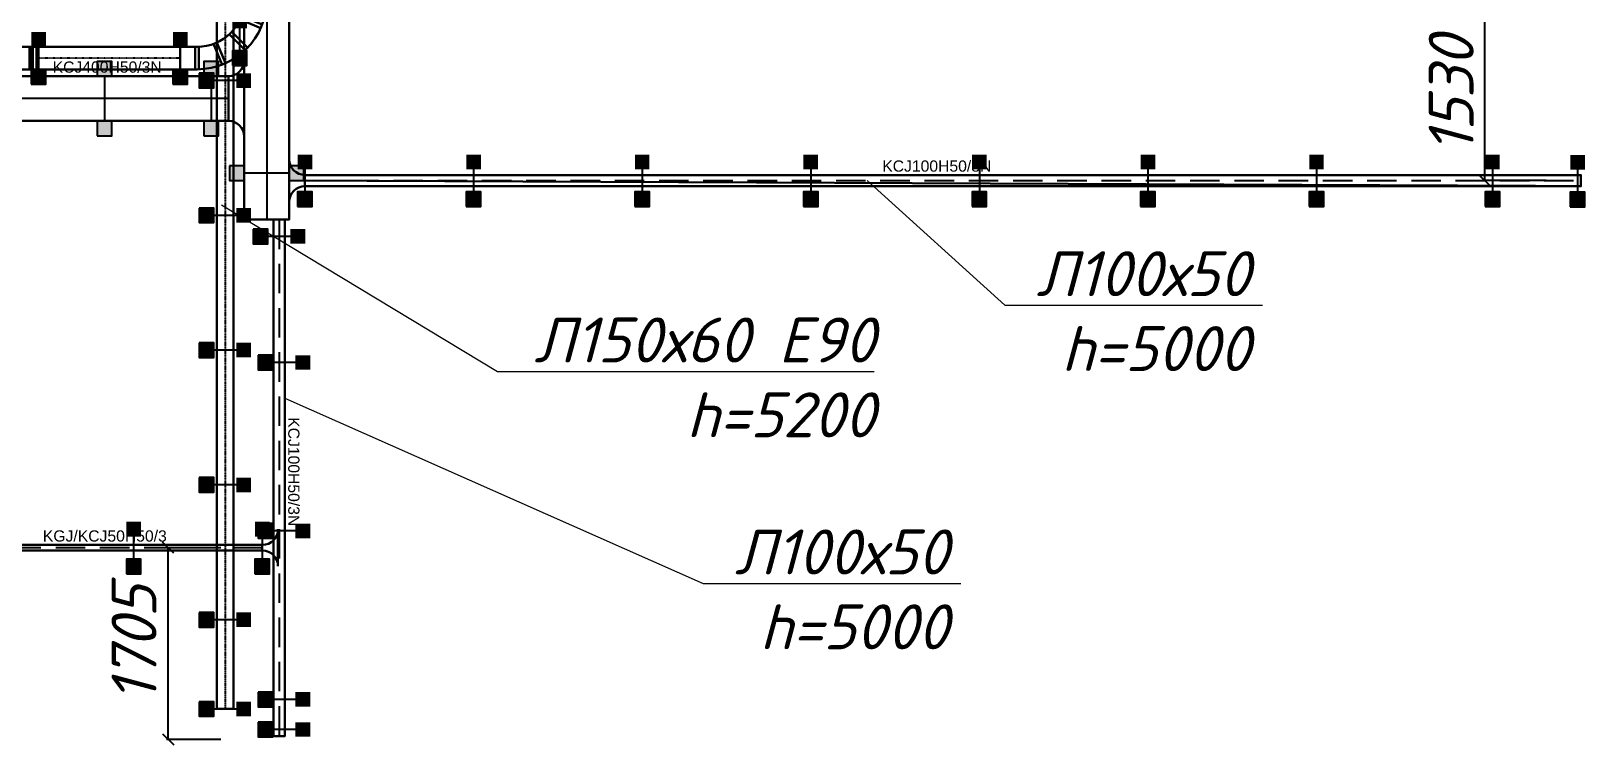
# Model space of a CAD drawing. Extents: x 221643 to 289394, y 86804 to 109436.
# Drawn here: x 251182 to 252565, y 100407 to 101043 of the extents above; entities that cross this region are included whole.
import ezdxf
from ezdxf import colors
from ezdxf.entities.mleader import LeaderData, LeaderLine
from ezdxf.math import Vec2, Vec3

# ---------------------------------------------------------------- set-up
doc = ezdxf.new("R2010")
doc.units = 0
doc.linetypes.add('DASHED2', pattern=[0.375, 0.25, -0.125])
doc.linetypes.add('DOT2', pattern=[0.125, 0, -0.125])
doc.layers.get('Defpoints').update_dxf_attribs({"color": 140})
doc.layers.add('BAKS_opis', color=7, linetype='Continuous')
doc.layers.add("E_Прив'язки", color=24, linetype='Continuous')
for name, color, linetype, lineweight in [('E_Ка6ельрости', 102, 'Continuous', 30), ('E_Лотки', 5, 'Continuous', 30), ('E_Лотки_аварійні', 1, 'Continuous', 30), ('E_Позначення', 7, 'Continuous', 15)]:
    doc.layers.add(name, color=color, linetype=linetype, lineweight=lineweight)
doc.layers.add('E_Лотки_опори_опуски', color=2, linetype='Continuous', plot=False)
doc.styles.add('GOST 2.304', font='isocpeui.ttf')
doc.styles.add('ROMANS', font='ROMANS')
doc.styles.get("Standard").update_dxf_attribs({"font": 'arial.ttf'})
doc.styles.add('ГОСТ 2.304', font='isocpeui.ttf')
doc.dimstyles.new('ISO-25', dxfattribs={"dimtxt": 2.5, "dimasz": 2.5, "dimexe": 1.25, "dimexo": 0.625, "dimtad": 1, "dimtxsty": 'Standard', "dimcen": 2.5, "dimadec": 0, "dimazin": 0, "dimtfac": 1, "dimtmove": 0, "dimatfit": 3, "dimfxl": 1, "dimarcsym": 0})

# ---------------------------------------------------------------- blocks, each defined once
blk = doc.blocks.new('A$C78E166E7')
at = {"linetype": 'Continuous'}
for p, q in [((680, 140), (0, 140)), ((540, 0), (140, 0))]:
    blk.add_line(p, q, dxfattribs=at)
for centre, start, end in [((0, 0), 0, 90), ((680, 0), 90, 180)]:
    blk.add_arc(centre, 140, start, end, dxfattribs=at)
blk = doc.blocks.new('TKD___400')
at = {"xscale": 0.1, "yscale": 0.1, "zscale": 0.1}
blk.add_blockref('A$C78E166E7', (-34, -14), dxfattribs=at)
at = {"style": 'ROMANS', "flags": 9}
for tag, p in [('SYMBOL', (4.9, 15)), ('ID', (4.9, 14.7)), ('NAME', (4.9, 14.4)), ('TYP', (4.9, 14)), ('LENGTH', (4.9, 13.7)), ('ATT_1', (4.9, 13.4)), ('ATT_2', (4.9, 13)), ('ATT_3', (4.9, 12.7)), ('ATT_4', (4.9, 12.3)), ('ATT_5', (4.9, 11.9)), ('LUSTRO', (4.9, 11.6)), ('P1', (4.9, 11.2)), ('P2', (4.9, 10.9)), ('AN', (4.9, 10.6))]:
    blk.add_attdef(tag, p, '', height=0.3, dxfattribs=at)
blk = doc.blocks.new('A$C3C5B6495')
at = {"linetype": 'Continuous'}
for p, q in [((0, 33), (0, 0)), ((14, 19), (14, 14))]:
    blk.add_line(p, q, dxfattribs=at)
for centre, start, end in [((14, 33), 180, 270), ((14, 0), 90, 180)]:
    blk.add_arc(centre, 14, start, end, dxfattribs=at)
blk = doc.blocks.new('TKD___50')
blk.add_blockref('A$C3C5B6495', (0, -16.5))
blk = doc.blocks.new('_None')
blk = doc.blocks.new('_Oblique')
at = {"color": 0, "linetype": 'ByBlock', "lineweight": -2}
blk.add_line((-0.5, -0.5), (0.5, 0.5), dxfattribs=at)
blk = doc.blocks.new('*D409')
at = {"layer": 'Defpoints', "color": 0, "transparency": 16777216}
for p in [(252475.9, 101062.9), (252530.5, 101062.9), (252530.5, 100909.8)]:
    blk.add_point(p, dxfattribs=at)
at = {"layer": "E_Прив'язки", "color": 0, "lineweight": -2, "transparency": 16777216}
for p, q in [((252530.5, 101062.9), (252474.7, 101062.9)), ((252475.9, 100909.8), (252475.9, 101062.9)), ((252530.5, 100909.8), (252474.7, 100909.8))]:
    blk.add_line(p, q, dxfattribs=at)
at = {"layer": "E_Прив'язки", "color": 0, "lineweight": -2, "transparency": 16777216, "xscale": 10, "yscale": 10, "zscale": 10}
for p, rotation in [((252475.9, 101062.9), 90), ((252475.9, 100909.8), 270)]:
    blk.add_blockref('_Oblique', p, dxfattribs=dict(at, rotation=rotation))
at = {"layer": "E_Прив'язки", "color": 0, "transparency": 16777216, "insert": (252445.9, 100986.4), "char_height": 40, "attachment_point": 5, "rotation": 90, "style": 'GOST 2.304', "bg_fill": 3, "box_fill_scale": 1.1, "bg_fill_color": 256, "bg_fill_true_color": 13158600, "bg_fill_transparency": 0}
blk.add_mtext('1530', dxfattribs=at)
blk = doc.blocks.new('*D411')
at = {"layer": 'Defpoints', "color": 0, "transparency": 16777216}
for p in [(251304.3, 100583), (251351.2, 100583), (251351.2, 100412.4)]:
    blk.add_point(p, dxfattribs=at)
at = {"layer": "E_Прив'язки", "color": 0, "lineweight": -2, "transparency": 16777216}
for p, q in [((251351.2, 100583), (251303, 100583)), ((251304.3, 100412.4), (251304.3, 100583)), ((251351.2, 100412.4), (251303, 100412.4))]:
    blk.add_line(p, q, dxfattribs=at)
at = {"layer": "E_Прив'язки", "color": 0, "lineweight": -2, "transparency": 16777216, "xscale": 10, "yscale": 10, "zscale": 10}
for p, rotation in [((251304.3, 100583), 90), ((251304.3, 100412.4), 270)]:
    blk.add_blockref('_Oblique', p, dxfattribs=dict(at, rotation=rotation))
at = {"layer": "E_Прив'язки", "color": 0, "transparency": 16777216, "insert": (251274, 100497.7), "char_height": 40, "attachment_point": 5, "rotation": 90, "style": 'GOST 2.304', "bg_fill": 3, "box_fill_scale": 1.1, "bg_fill_color": 256, "bg_fill_true_color": 13158600, "bg_fill_transparency": 0}
blk.add_mtext('1705', dxfattribs=at)
blk = doc.blocks.new('BAKS_1653')
at = {"layer": 'BAKS_opis', "color": 105, "linetype": 'DASHED2'}
blk.add_line((0, 0), (0, -3799.5), dxfattribs=at)
at = {"layer": 'E_Лотки_аварійні'}
for points in [[(-7.5, 0), (-7.5, -3799.5), (7.5, -3799.5), (7.5, 0)], [(-7.5, 0), (-7.5, -3799.5), (-7.5, -3799.5), (-7.5, 0)], [(7.5, 0), (7.5, -3799.5), (-7.5, -3799.5), (-7.5, 0)], [(7.5, 0), (7.5, -3799.5), (7.5, -3799.5), (7.5, 0)]]:
    blk.add_3dface(points, dxfattribs=at)
at = {"flags": 1}
for tag, p in [('LENGTH', (0, 0)), ('ID', (7.5, 0)), ('ATT_1', (0, -3799.5)), ('ATT_2', (0, -3799.5)), ('ATT_3', (0, -3799.5)), ('ATT_4', (0, -3799.5)), ('ATT_5', (0, -3799.5)), ('AN', (0, -3799.5)), ('TYP', (0, -3799.5)), ('NAME', (0, -3799.5)), ('P1X', (0, -3799.5)), ('P2X', (0, -3799.5)), ('P1Y', (0, -3799.5)), ('P2Y', (0, -3799.5)), ('LUSTRO', (0, -3799.5))]:
    blk.add_attdef(tag, p, '', height=2.5, dxfattribs=at)
at = {"layer": 'BAKS_opis'}
blk.add_attdef('SYMBOL', (10.5, -1805.3), '', height=10, rotation=270, dxfattribs=at)
blk = doc.blocks.new('podpora_200')
for points in [[(-6.5, 10), (0, 10), (6.5, 10), (6.5, 23.1), (-6.5, 23.1)], [(-6.5, -23.1), (6.5, -23.1), (6.5, -10), (-6.5, -10)]]:
    blk.add_hatch(color=256).paths.add_polyline_path(points)
blk.add_line((0, 10), (0, -10))
blk.add_lwpolyline([(-6.5, -23.1), (6.5, -23.1), (6.5, -10), (-6.5, -10)], close=True)
at = {"style": 'ROMANS', "flags": 9}
for tag, p in [('SYMBOL', (3.3, 14.9)), ('TYP', (3.3, 13.9)), ('ID', (3.3, 14.5)), ('NAME', (3.3, 14.2)), ('LENGTH', (3.3, 13.6)), ('ATT_1', (3.3, 13.2)), ('ATT_2', (3.3, 12.9)), ('ATT_3', (3.3, 12.5)), ('ATT_4', (3.3, 12.2)), ('ATT_5', (3.3, 11.8)), ('AN', (3.3, 10.8)), ('ELEM', (3.3, 10.5)), ('P1', (3.3, 11.4)), ('P2', (3.3, 11.1))]:
    blk.add_attdef(tag, p, '', height=0.3, dxfattribs=at)
blk = doc.blocks.new('A$C78AA5B71')
at = {"linetype": 'Continuous'}
for p, q in [((445, 532), (368, 716)), ((474, 544), (398, 729)), ((604, 570), (604, 770)), ((770, 770), (620, 770)), ((636, 570), (636, 770)), ((312, 435), (170, 577)), ((335, 458), (193, 600)), ((620, 570), (770, 570)), ((226, 296), (41, 372)), ((238, 325), (54, 402)), ((200, 166), (0, 166)), ((0, 0), (0, 150)), ((200, 150), (200, 0)), ((200, 134), (0, 134))]:
    blk.add_line(p, q, dxfattribs=at)
for radius in [620, 420]:
    blk.add_arc((620, 150), radius, 90, 180, dxfattribs=at)
blk = doc.blocks.new('A$C77AC5A24')
for p, q in [((77, 77), (77, 57)), ((0, 0), (20, 0))]:
    blk.add_line(p, q)
at = {"xscale": 0.1, "yscale": 0.1, "zscale": 0.1}
blk.add_blockref('A$C78AA5B71', (0, 0), dxfattribs=at)
blk = doc.blocks.new('LD___200')
blk.add_blockref('A$C77AC5A24', (-10, 0))
at = {"style": 'ROMANS', "flags": 9}
for tag, p in [('SYMBOL', (-1414.6, 2194.3)), ('ID', (-1414.2, 2194.3)), ('NAME', (-1413.9, 2194.3)), ('TYP', (-1413.6, 2194.3)), ('LENGTH', (-1413.3, 2194.3)), ('ATT_1', (-1412.9, 2194.3)), ('ATT_2', (-1412.6, 2194.3)), ('ATT_3', (-1412.2, 2194.3)), ('ATT_4', (-1411.9, 2194.3)), ('ATT_5', (-1411.5, 2194.3)), ('LUSTRO', (-1411.1, 2194.3)), ('P1', (-1410.8, 2194.3)), ('P2', (-1410.5, 2194.3)), ('AN', (-1410.2, 2194.3))]:
    blk.add_attdef(tag, p, '', height=0.3, rotation=90, dxfattribs=at)
blk = doc.blocks.new('A$C74870080')
at = {"linetype": 'Continuous'}
for p, q in [((0, 200), (580, 200)), ((64, 200), (64, 0)), ((96, 200), (96, 0)), ((276, 200), (276, 0)), ((285, 200), (285, 0)), ((313, 200), (313, 0)), ((436, 200), (436, 0)), ((451, 200), (451, 0)), ((467, 200), (467, 0)), ((500, 200), (500, 0)), ((518, 200), (518, 0)), ((0, 0), (580, 0))]:
    blk.add_line(p, q, dxfattribs=at)
blk = doc.blocks.new('A$C18547703')
blk.add_line((0, 0), (0, 20))
at = {"xscale": 0.1, "yscale": 0.1, "zscale": 0.1}
blk.add_blockref('A$C74870080', (0, 0), dxfattribs=at)
blk = doc.blocks.new('LPDZ___200H80')
at = {"rotation": 90}
blk.add_blockref('A$C18547703', (10, 0), dxfattribs=at)
at = {"style": 'ROMANS', "flags": 9}
for tag, p in [('SYMBOL', (-19.4, -10)), ('ID', (-19.1, -10)), ('NAME', (-18.8, -10)), ('TYP', (-18.4, -10)), ('LENGTH', (-18.1, -10)), ('ATT_1', (-17.8, -10)), ('ATT_2', (-17.4, -10)), ('ATT_3', (-17.1, -10)), ('ATT_4', (-16.7, -10)), ('ATT_5', (-16.3, -10)), ('LUSTRO', (-16, -10)), ('P1', (-15.6, -10)), ('P2', (-15.3, -10)), ('AN', (-15, -10))]:
    blk.add_attdef(tag, p, '', height=0.3, rotation=90, dxfattribs=at)
blk = doc.blocks.new('BAKS_1802')
at = {"layer": 'BAKS_opis', "linetype": 'DASHED2', "ltscale": 105}
blk.add_line((0, 0), (-264.4, 0), dxfattribs=at)
at = {"layer": 'E_Лотки'}
for points in [[(0, 2.5), (-264.4, 2.5), (-264.4, -2.5), (0, -2.5)], [(0, 2.5), (-264.4, 2.5), (-264.4, 2.5), (0, 2.5)], [(0, -2.5), (-264.4, -2.5), (-264.4, 2.5), (0, 2.5)], [(0, -2.5), (-264.4, -2.5), (-264.4, -2.5), (0, -2.5)]]:
    blk.add_3dface(points, dxfattribs=at)
at = {"flags": 1}
for tag, p in [('ATT_1', (-264.4, 0)), ('ATT_2', (-264.4, 0)), ('ATT_3', (-264.4, 0)), ('ATT_4', (-264.4, 0)), ('ATT_5', (-264.4, 0)), ('AN', (-264.4, 0)), ('TYP', (-264.4, 0)), ('NAME', (-264.4, 0)), ('P1X', (-264.4, 0)), ('P2X', (-264.4, 0)), ('P1Y', (-264.4, 0)), ('P2Y', (-264.4, 0)), ('LUSTRO', (-264.4, 0)), ('LENGTH', (0, 0)), ('ID', (0, -2.5))]:
    blk.add_attdef(tag, p, '', height=2.5, dxfattribs=at)
at = {"layer": 'BAKS_opis'}
blk.add_attdef('SYMBOL', (-195.2, 5.5), '', height=10, rotation=0, dxfattribs=at)
blk = doc.blocks.new('BAKS_1808')
at = {"layer": 'BAKS_opis', "color": 105, "linetype": 'DASHED2', "ltscale": 2}
blk.add_line((0, 0), (0, -3317.7), dxfattribs=at)
at = {"layer": 'E_Лотки'}
for points in [[(-20, 0), (-20, -3317.7), (20, -3317.7), (20, 0)], [(-20, 0), (-20, -3317.7), (-20, -3317.7), (-20, 0)], [(20, 0), (20, -3317.7), (-20, -3317.7), (-20, 0)], [(20, 0), (20, -3317.7), (20, -3317.7), (20, 0)]]:
    blk.add_3dface(points, dxfattribs=at)
at = {"flags": 1}
for tag, p in [('LENGTH', (0, 0)), ('ID', (20, 0)), ('ATT_1', (0, -3317.7)), ('ATT_2', (0, -3317.7)), ('ATT_3', (0, -3317.7)), ('ATT_4', (0, -3317.7)), ('ATT_5', (0, -3317.7)), ('AN', (0, -3317.7)), ('TYP', (0, -3317.7)), ('NAME', (0, -3317.7)), ('P1X', (0, -3317.7)), ('P2X', (0, -3317.7)), ('P1Y', (0, -3317.7)), ('P2Y', (0, -3317.7)), ('LUSTRO', (0, -3317.7))]:
    blk.add_attdef(tag, p, '', height=2.5, dxfattribs=at)
at = {"layer": 'BAKS_opis'}
blk.add_attdef('SYMBOL', (23, -1604.9), '', height=10, rotation=270, dxfattribs=at)
blk = doc.blocks.new('BAKS_1809')
at = {"layer": 'BAKS_opis', "linetype": 'DASHED2', "ltscale": 105}
blk.add_line((0, 0), (0, -460), dxfattribs=at)
at = {"layer": 'E_Лотки'}
for points in [[(-5, 0), (-5, -460), (5, -460), (5, 0)], [(-5, 0), (-5, -460), (-5, -460), (-5, 0)], [(5, 0), (5, -460), (-5, -460), (-5, 0)], [(5, 0), (5, -460), (5, -460), (5, 0)]]:
    blk.add_3dface(points, dxfattribs=at)
at = {"flags": 1}
for tag, p in [('LENGTH', (0, 0)), ('ID', (5, 0)), ('ATT_1', (0, -460)), ('ATT_2', (0, -460)), ('ATT_3', (0, -460)), ('ATT_4', (0, -460)), ('ATT_5', (0, -460)), ('AN', (0, -460)), ('TYP', (0, -460)), ('NAME', (0, -460)), ('P1X', (0, -460)), ('P2X', (0, -460)), ('P1Y', (0, -460)), ('P2Y', (0, -460)), ('LUSTRO', (0, -460))]:
    blk.add_attdef(tag, p, '', height=2.5, dxfattribs=at)
at = {"layer": 'BAKS_opis'}
blk.add_attdef('SYMBOL', (8, -176), '', height=10, rotation=270, dxfattribs=at)
blk = doc.blocks.new('BAKS_1810')
at = {"layer": 'BAKS_opis', "color": 105, "linetype": 'DASHED2', "ltscale": 2}
blk.add_line((0, 0), (-205, 0), dxfattribs=at)
at = {"layer": 'E_Лотки'}
for points in [[(0, 20), (-205, 20), (-205, -20), (0, -20)], [(0, 20), (-205, 20), (-205, 20), (0, 20)], [(0, -20), (-205, -20), (-205, 20), (0, 20)], [(0, -20), (-205, -20), (-205, -20), (0, -20)]]:
    blk.add_3dface(points, dxfattribs=at)
at = {"flags": 1}
for tag, p in [('ATT_1', (-205, 0)), ('ATT_2', (-205, 0)), ('ATT_3', (-205, 0)), ('ATT_4', (-205, 0)), ('ATT_5', (-205, 0)), ('AN', (-205, 0)), ('TYP', (-205, 0)), ('NAME', (-205, 0)), ('P1X', (-205, 0)), ('P2X', (-205, 0)), ('P1Y', (-205, 0)), ('P2Y', (-205, 0)), ('LUSTRO', (-205, 0)), ('LENGTH', (0, 0)), ('ID', (0, -20))]:
    blk.add_attdef(tag, p, '', height=2.5, dxfattribs=at)
at = {"layer": 'BAKS_opis'}
blk.add_attdef('SYMBOL', (-156.5, 23), '', height=10, rotation=0, dxfattribs=at)
blk = doc.blocks.new('podpora_400')
h = blk.add_hatch(color=256)
h.paths.add_polyline_path([(-6.5, 20), (0, 20), (6.5, 20), (6.5, 33.1), (-6.5, 33.1)])
h.paths.add_polyline_path([(-6.5, -33.1), (6.5, -33.1), (6.5, -20), (0, -20), (-6.5, -20)])
blk.add_line((0, 20), (0, -20))
for points in [[(-6.5, 20), (6.5, 20), (6.5, 33.1), (-6.5, 33.1)], [(-6.5, -33.1), (6.5, -33.1), (6.5, -20), (-6.5, -20)]]:
    blk.add_lwpolyline(points, close=True)
at = {"style": 'ROMANS', "flags": 9}
for tag, p in [('SYMBOL', (1, 29.3)), ('ID', (1, 29)), ('NAME', (1, 28.7)), ('TYP', (1, 28.4)), ('LENGTH', (1, 28)), ('ATT_1', (1, 27.7)), ('ATT_2', (1, 27.4)), ('ATT_3', (1, 27)), ('ATT_4', (1, 26.6)), ('ATT_5', (1, 26.3)), ('P1', (1, 25.9)), ('P2', (1, 25.6)), ('AN', (1, 25.3)), ('ELEM', (0.9, 25))]:
    blk.add_attdef(tag, p, '', height=0.3, dxfattribs=at)
blk = doc.blocks.new('BAKS_1840')
at = {"layer": 'BAKS_opis', "color": 142, "linetype": 'DOT2'}
blk.add_line((0, 0), (-126, 0), dxfattribs=at)
at = {"layer": 'E_Ка6ельрости'}
for points in [[(0, 10), (-126, 10), (-126, -10), (0, -10)], [(0, 10), (-126, 10), (-126, 10), (0, 10)], [(0, -10), (-126, -10), (-126, 10), (0, 10)], [(0, -10), (-126, -10), (-126, -10), (0, -10)]]:
    blk.add_3dface(points, dxfattribs=at)
at = {"flags": 1}
for tag, p in [('ATT_1', (-126, 0)), ('ATT_2', (-126, 0)), ('ATT_3', (-126, 0)), ('ATT_4', (-126, 0)), ('ATT_5', (-126, 0)), ('AN', (-126, 0)), ('TYP', (-126, 0)), ('NAME', (-126, 0)), ('P1X', (-126, 0)), ('P2X', (-126, 0)), ('P1Y', (-126, 0)), ('P2Y', (-126, 0)), ('LUSTRO', (-126, 0)), ('LENGTH', (0, 0)), ('ID', (0, -10))]:
    blk.add_attdef(tag, p, '', height=2.5, dxfattribs=at)
at = {"layer": 'BAKS_opis', "flags": 1}
blk.add_attdef('SYMBOL', (-63, 13), '', height=10, rotation=360, dxfattribs=at)
blk = doc.blocks.new('A$C4863500E')
at = {"linetype": 'Continuous'}
for p, q in [((380, 140), (0, 140)), ((240, 0), (140, 0))]:
    blk.add_line(p, q, dxfattribs=at)
for centre, start, end in [((0, 0), 0, 90), ((380, 0), 90, 180)]:
    blk.add_arc(centre, 140, start, end, dxfattribs=at)
blk = doc.blocks.new('TKD___100')
at = {"xscale": 0.1, "yscale": 0.1, "zscale": 0.1}
blk.add_blockref('A$C4863500E', (-19, -14), dxfattribs=at)
at = {"style": 'ROMANS', "flags": 9}
for tag, p in [('SYMBOL', (4.9, 15)), ('ID', (4.9, 14.7)), ('NAME', (4.9, 14.4)), ('TYP', (4.9, 14)), ('LENGTH', (4.9, 13.7)), ('ATT_1', (4.9, 13.4)), ('ATT_2', (4.9, 13)), ('ATT_3', (4.9, 12.7)), ('ATT_4', (4.9, 12.3)), ('ATT_5', (4.9, 11.9)), ('LUSTRO', (4.9, 11.6)), ('P1', (4.9, 11.2)), ('P2', (4.9, 10.9)), ('AN', (4.9, 10.6))]:
    blk.add_attdef(tag, p, '', height=0.3, dxfattribs=at)
blk = doc.blocks.new('BAKS_1890')
at = {"layer": 'BAKS_opis', "linetype": 'DASHED2', "ltscale": 105}
blk.add_line((0, 0), (1135.2, 0), dxfattribs=at)
at = {"layer": 'E_Лотки'}
for points in [[(0, -5), (1135.2, -5), (1135.2, 5), (0, 5)], [(0, 5), (1135.2, 5), (1135.2, -5), (0, -5)], [(0, 5), (1135.2, 5), (1135.2, 5), (0, 5)], [(0, -5), (1135.2, -5), (1135.2, -5), (0, -5)]]:
    blk.add_3dface(points, dxfattribs=at)
at = {"flags": 1}
for tag, p in [('ID', (0, 5)), ('LENGTH', (0, 0)), ('ATT_1', (1135.2, 0)), ('ATT_2', (1135.2, 0)), ('ATT_3', (1135.2, 0)), ('ATT_4', (1135.2, 0)), ('ATT_5', (1135.2, 0)), ('AN', (1135.2, 0)), ('TYP', (1135.2, 0)), ('NAME', (1135.2, 0)), ('P1X', (1135.2, 0)), ('P2X', (1135.2, 0)), ('P1Y', (1135.2, 0)), ('P2Y', (1135.2, 0)), ('LUSTRO', (1135.2, 0))]:
    blk.add_attdef(tag, p, '', height=2.5, dxfattribs=at)
at = {"layer": 'BAKS_opis'}
blk.add_attdef('SYMBOL', (513.6, 8), '', height=10, dxfattribs=at)

msp = doc.modelspace()

# ---------------------------------------------------------------- block references
at = {"layer": 'E_Ка6ельрости'}
for name, p, rotation in [('LD___200', (251382.0991, 101085.8885), 180.0000000000037), ('LPDZ___200H80', (251137.2787, 101018.8885), 270)]:
    msp.add_blockref(name, p, dxfattribs=dict(at, rotation=rotation))
msp.add_blockref('BAKS_1840', (251315.099, 101018.8885), dxfattribs=at)
at = {"layer": 'E_Лотки'}
msp.add_blockref('BAKS_1810', (251358.0991, 100982.9095), dxfattribs=at).add_auto_attribs({'SYMBOL': 'KCJ400H50/3N'})
at = {"layer": 'E_Лотки', "xscale": -1, "rotation": 270}
msp.add_blockref('TKD___400', (251372.0991, 100982.9095), dxfattribs=at)
at = {"layer": 'E_Лотки', "rotation": 180}
msp.add_blockref('TKD___50', (251402.0991, 100582.9503), dxfattribs=at)
at = {"layer": 'E_Лотки_опори_опуски'}
for name, p in [('podpora_200', (251367.9819, 101035.2684)), ('podpora_200', (251189.0787, 101018.8885)), ('podpora_200', (251315.099, 101018.8885)), ('podpora_400', (251247.6803, 100982.9095)), ('podpora_400', (251342.6303, 100982.9095)), ('podpora_200', (252326.0991, 100909.7914)), ('podpora_200', (252558.3675, 100909.5507)), ('podpora_200', (251388.0991, 100582.9503))]:
    msp.add_blockref(name, p, dxfattribs=at)
at = {"layer": 'E_Лотки_опори_опуски', "rotation": 270}
for name, p in [('podpora_200', (251355.0991, 100998.909)), ('podpora_400', (251392.0991, 100916.3788)), ('podpora_200', (251355.0991, 100878.909)), ('podpora_200', (251403.1801, 100860.1697)), ('podpora_200', (251355.0991, 100758.909)), ('podpora_200', (251407.6523, 100747.909)), ('podpora_200', (251355.0991, 100638.909)), ('podpora_200', (251407.6523, 100597.909)), ('podpora_200', (251407.6523, 100447.909)), ('podpora_200', (251407.6523, 100421.1358))]:
    msp.add_blockref(name, p, dxfattribs=at)

# ---------------------------------------------------------------- dimensions: what is measured, and where the dimension line sits
at = {"layer": "E_Прив'язки"}
for base, p1, p2, picture, middle in [((252475.9285, 101062.909), (252530.5063, 100909.7914), (252530.5063, 101062.909), '*D409', (252445.9285, 100986.3502)), ((251304.2881, 100582.9534), (251351.1584, 100412.409), (251351.1584, 100582.9534), '*D411', (251274.0306, 100497.6812))]:
    dim = msp.add_linear_dim(base=base, p1=p1, p2=p2, angle=90, dimstyle='ISO-25', override={"dimtxt": 40, "dimasz": 10, "dimexo": 0, "dimgap": 10, "dimlfac": 10, "dimrnd": 5, "dimtxsty": 'GOST 2.304', "dimblk1": 'Oblique', "dimblk2": 'Oblique', "dimsah": 1, "dimfxl": 1.25, "dimtfill": 1}, dxfattribs=at)
    dim.commit()
    dim.dimension.update_dxf_attribs({"geometry": picture, "text_midpoint": middle})

# ---------------------------------------------------------------- leaders
at = {"layer": 'E_Позначення'}
ml = msp.add_multileader_mtext('Standard', dxfattribs=at)
ml.set_content('Л100х50\\Ph=5000', color=256, style='ГОСТ 2.304')
ml.set_leader_properties(color=256, linetype='ByLayer', lineweight=-1)
ml.set_arrow_properties(name='NONE')
ml.build(insert=Vec2(0, 0))
ml.multileader.update_dxf_attribs({"has_dogleg": 0, "text_left_attachment_type": 6, "text_right_attachment_type": 6, "dogleg_length": 0, "arrow_head_size": 0.1})
ctx = ml.context
ctx.base_point, ctx.char_height, ctx.arrow_head_size, ctx.landing_gap_size, ctx.plane_origin = Vec3(252048.7272, 100798.9721), 40, 0.1, 10, Vec3(253976.1299, 100442.1884)
ctx.left_attachment, ctx.right_attachment, ctx.text_align_type = 6, 6, 2
notes = []
notes.append((ctx, [(0, (1, 1, 0), (252048.7272, 100798.9721), (1, 0), 0, [(0, [(251926.4153, 100909.7914)], 0, [])])]))
ctx.mtext.insert, ctx.mtext.alignment, ctx.mtext.flow_direction = Vec3(252266.9696, 100846.9721), 3, 5
ctx.mtext.has_bg_fill, ctx.mtext.bg_color, ctx.mtext.bg_scale_factor, ctx.mtext.bg_transparency, ctx.mtext.use_window_bg_color = 1, -1027028792, 1.5, 0, 1
for ctx, leaders in notes:
    for number, flags, end, landing, length, lines in leaders:
        leader = LeaderData()
        leader.index, (leader.has_last_leader_line, leader.has_dogleg_vector, leader.attachment_direction) = number, flags
        leader.last_leader_point, leader.dogleg_vector, leader.dogleg_length = Vec3(end), Vec3(landing), length
        for number, points, colour, breaks in lines:
            line = LeaderLine()
            line.index, line.vertices, line.color, line.breaks = number, Vec3.list(points), colors.encode_raw_color(colour), breaks
            leader.lines.append(line)
        ctx.leaders.append(leader)

# ---------------------------------------------------------------- next in the draw order: linework, layer by layer
at = {"layer": 'E_Лотки'}
msp.add_lwpolyline([(252520.9385, 100905.3223), (251412.0991, 100909.8486)], dxfattribs=at)

# ---------------------------------------------------------------- next in the draw order: block references
msp.add_blockref('BAKS_1890', (251426.0991, 100909.7914), dxfattribs=at).add_auto_attribs({'SYMBOL': 'KCJ100H50/3N'})
at = {"layer": 'E_Лотки_аварійні'}
msp.add_blockref('BAKS_1653', (251355.0991, 104238.909), dxfattribs=at)
at = {"layer": 'E_Лотки_опори_опуски'}
for p in [(252026.0991, 100909.8486), (252176.0991, 100909.7914), (252482.6293, 100909.8486), (251273.6749, 100582.9503)]:
    msp.add_blockref('podpora_200', p, dxfattribs=at)
at = {"layer": 'E_Лотки_опори_опуски', "rotation": 270}
for p in [(251355.0991, 100518.909), (251355.0991, 100439.3996)]:
    msp.add_blockref('podpora_200', p, dxfattribs=at)

# ---------------------------------------------------------------- next in the draw order: leaders
at = {"layer": 'E_Позначення'}
ml = msp.add_multileader_mtext('Standard', dxfattribs=at)
ml.set_content('Л100х50\\Ph=5000', color=256, style='ГОСТ 2.304')
ml.set_leader_properties(color=256, linetype='ByLayer', lineweight=-1)
ml.set_arrow_properties(name='NONE')
ml.build(insert=Vec2(0, 0))
ml.multileader.update_dxf_attribs({"has_dogleg": 0, "text_left_attachment_type": 6, "text_right_attachment_type": 6, "dogleg_length": 0, "arrow_head_size": 0.1})
ctx = ml.context
ctx.base_point, ctx.char_height, ctx.arrow_head_size, ctx.landing_gap_size, ctx.plane_origin = Vec3(251780.3221, 100551.2586), 40, 0.1, 10, Vec3(253386.8066, 100157.819)
ctx.left_attachment, ctx.right_attachment, ctx.text_align_type = 6, 6, 2
notes = []
notes.append((ctx, [(0, (1, 1, 0), (251780.3221, 100551.2586), (1, 0), 0, [(1, [(251408.1923, 100716.2624)], 0, [])])]))
ctx.mtext.insert, ctx.mtext.alignment, ctx.mtext.flow_direction = Vec3(251998.5645, 100599.2586), 3, 5
ctx.mtext.has_bg_fill, ctx.mtext.bg_color, ctx.mtext.bg_scale_factor, ctx.mtext.bg_transparency, ctx.mtext.use_window_bg_color = 1, -1027028792, 1.5, 0, 1
for ctx, leaders in notes:
    for number, flags, end, landing, length, lines in leaders:
        leader = LeaderData()
        leader.index, (leader.has_last_leader_line, leader.has_dogleg_vector, leader.attachment_direction) = number, flags
        leader.last_leader_point, leader.dogleg_vector, leader.dogleg_length = Vec3(end), Vec3(landing), length
        for number, points, colour, breaks in lines:
            line = LeaderLine()
            line.index, line.vertices, line.color, line.breaks = number, Vec3.list(points), colors.encode_raw_color(colour), breaks
            leader.lines.append(line)
        ctx.leaders.append(leader)

# ---------------------------------------------------------------- next in the draw order: leaders
ml = msp.add_multileader_mtext('Standard', dxfattribs=at)
ml.set_content('Л150х60 Е90\\Ph=5200', color=256, style='ГОСТ 2.304')
ml.set_leader_properties(color=256, linetype='ByLayer', lineweight=-1)
ml.set_arrow_properties(name='NONE')
ml.build(insert=Vec2(0, 0))
ml.multileader.update_dxf_attribs({"has_dogleg": 0, "text_left_attachment_type": 6, "text_right_attachment_type": 6, "dogleg_length": 0, "arrow_head_size": 0.1})
ctx = ml.context
ctx.base_point, ctx.char_height, ctx.arrow_head_size, ctx.landing_gap_size, ctx.plane_origin = Vec3(251597.2852, 100739.9677), 40, 0.1, 10, Vec3(253814.7344, 101049.6139)
ctx.left_attachment, ctx.right_attachment, ctx.text_align_type = 6, 6, 2
notes = []
notes.append((ctx, [(0, (1, 1, 0), (251597.2852, 100739.9677), (1, 0), 0, [(0, [(251351.745, 100888.4098)], 0, [])])]))
ctx.mtext.insert, ctx.mtext.alignment, ctx.mtext.flow_direction = Vec3(251933.3155, 100787.9677), 3, 5
ctx.mtext.has_bg_fill, ctx.mtext.bg_color, ctx.mtext.bg_scale_factor, ctx.mtext.bg_transparency, ctx.mtext.use_window_bg_color = 1, -1027028792, 1.5, 0, 1
for ctx, leaders in notes:
    for number, flags, end, landing, length, lines in leaders:
        leader = LeaderData()
        leader.index, (leader.has_last_leader_line, leader.has_dogleg_vector, leader.attachment_direction) = number, flags
        leader.last_leader_point, leader.dogleg_vector, leader.dogleg_length = Vec3(end), Vec3(landing), length
        for number, points, colour, breaks in lines:
            line = LeaderLine()
            line.index, line.vertices, line.color, line.breaks = number, Vec3.list(points), colors.encode_raw_color(colour), breaks
            leader.lines.append(line)
        ctx.leaders.append(leader)

# ---------------------------------------------------------------- next in the draw order: block references
at = {"layer": 'E_Лотки'}
msp.add_blockref('BAKS_1808', (251392.0991, 104192.909), dxfattribs=at)
at = {"layer": 'E_Лотки', "xscale": -1, "rotation": 90}
msp.add_blockref('TKD___100', (251412.0991, 100909.8486), dxfattribs=at)
at = {"layer": 'E_Лотки'}
for name, p, values in [('BAKS_1809', (251403.1801, 100875.1642), {'SYMBOL': 'KCJ100H50/3N'}), ('BAKS_1802', (251388.0991, 100582.9503), {'SYMBOL': 'KGJ/KCJ50H50/3'})]:
    msp.add_blockref(name, p, dxfattribs=at).add_auto_attribs(values)
at = {"layer": 'E_Лотки_опори_опуски'}
for p in [(251426.0991, 100909.8486), (251576.0991, 100909.8486), (251726.0991, 100909.8486), (251876.0991, 100909.8486)]:
    msp.add_blockref('podpora_200', p, dxfattribs=at)

doc.saveas('drawing.dxf')
